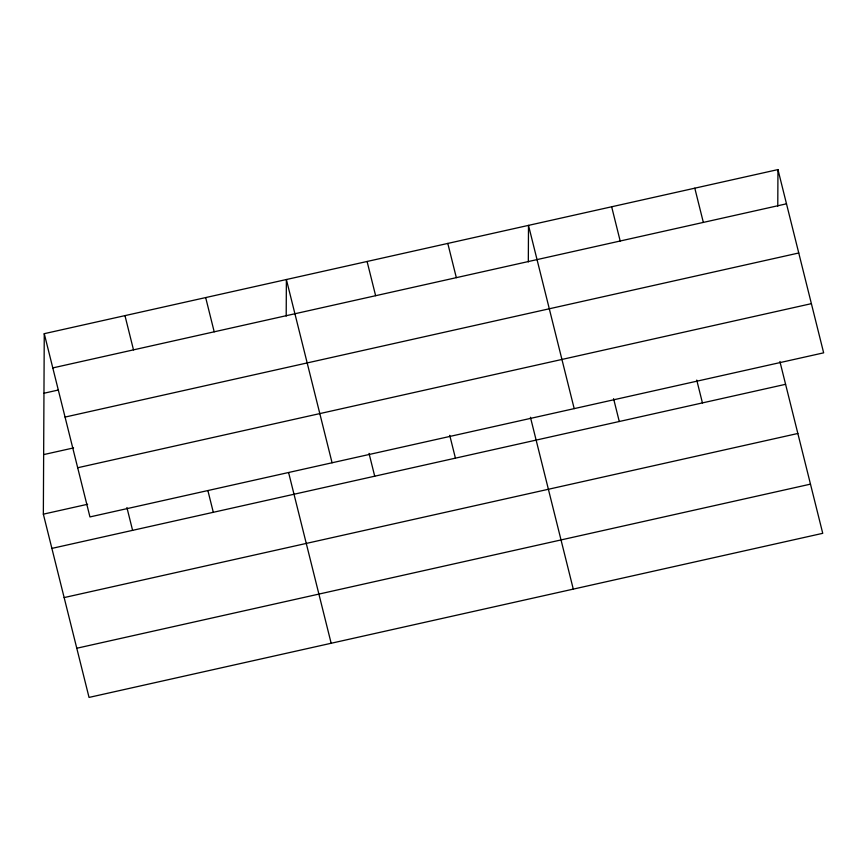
<?xml version="1.0" encoding="UTF-8"?>
<svg xmlns="http://www.w3.org/2000/svg" width="867" height="867" viewBox="0 0 867 867"><rect width="100%" height="100%" fill="white"/><g stroke="black" fill="none" stroke-linecap="round" stroke-linejoin="round"><path stroke-width="1.3" d="M779.899 361.485L822.74 533.324L89.041 697.415L43.35 514.164L44.26 333.676L777.959 169.585L823.65 352.836L89.951 516.927L44.26 333.676M286.197 316.076L286.381 279.521L332.072 462.772M528.317 261.921L528.502 225.377L574.192 408.628M777.775 206.129L777.959 169.585M52.789 367.911L786.499 203.81M43.957 393.239L58.273 390.031M65.058 417.081L798.756 252.991M43.653 454.601L73.587 447.914M77.683 467.747L811.393 303.656M43.35 514.164L87.61 504.269M51.89 548.399L785.589 384.309M64.147 597.58L797.846 433.478M76.784 648.245L810.482 484.144M694.803 188.182L703.343 222.407M696.743 380.082L702.433 402.906M611.658 206.78L620.187 241.004M613.587 398.679L619.276 421.503M530.441 417.276L573.282 589.116M447.795 243.421L456.335 277.657M449.735 435.332L455.424 458.144M367.088 261.476L375.628 295.701M369.028 453.376L374.717 476.2M288.635 472.699L331.161 643.271M205.674 297.576L214.203 331.812M207.928 490.744L213.304 512.299M124.967 315.621L133.496 349.856M126.907 507.531L132.597 530.355"/></g></svg>
